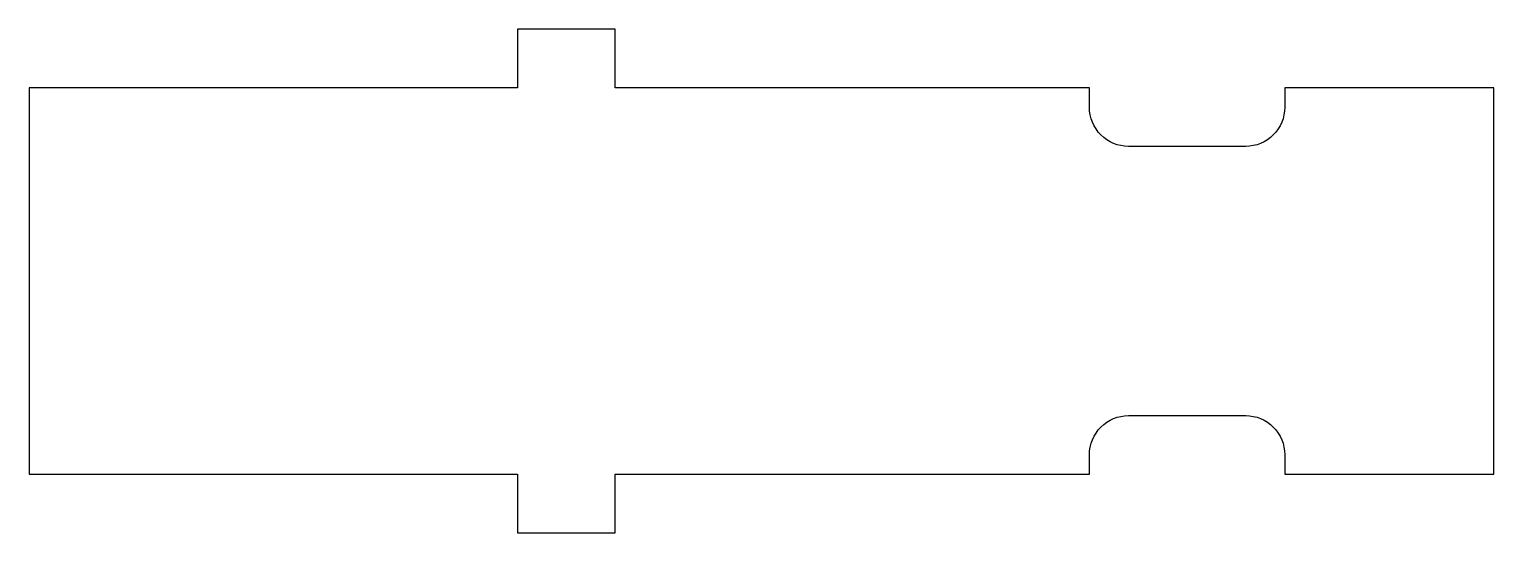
# Model space of a CAD drawing. Header units: millimetres. Extents: x 0 to 75, y -3 to 22.8.
import ezdxf

# ---------------------------------------------------------------- set-up
doc = ezdxf.new("R2010")
doc.units = ezdxf.units.MM

msp = doc.modelspace()

# ---------------------------------------------------------------- linework, layer by layer
msp.add_lwpolyline([(0, 0), (25, 0), (25, -3), (30, -3), (30, 0), (54.297, 0), (54.297, 1, -0.414214), (56.297, 3), (62.297, 3, -0.414214), (64.297, 1), (64.297, 0), (75, 0), (75, 19.8), (64.297, 19.8), (64.297, 18.8, -0.414214), (62.297, 16.8), (56.297, 16.8, -0.414214), (54.297, 18.8), (54.297, 19.8), (30, 19.8), (30, 22.8), (25, 22.8), (25, 19.8), (0, 19.8)], format="xyb", close=True)

doc.saveas('drawing.dxf')
